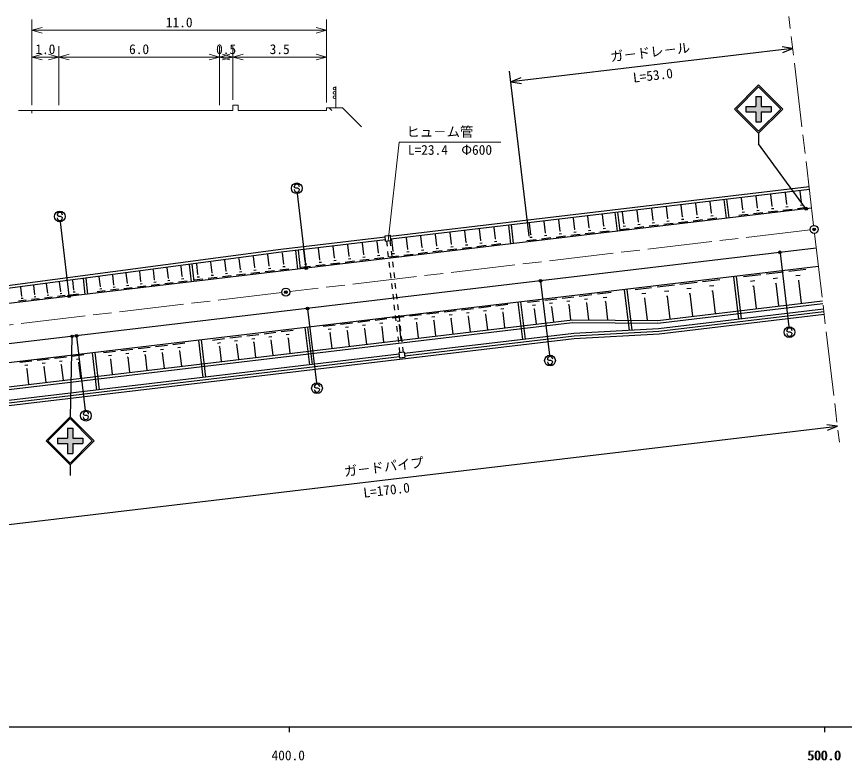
# Model space of a CAD drawing. Units: millimetres, scale not verified, with parts at other scales. Extents: x 0 to 700000, y -47500 to 447500.
# Drawn here: x 417122 to 571692, y 198715 to 337552 of the extents above; entities that cross this region are included whole.
import ezdxf
from ezdxf.enums import TextEntityAlignment as Align

# ---------------------------------------------------------------- set-up
doc = ezdxf.new("R2010")
doc.units = ezdxf.units.MM
doc.header["$LTSCALE"] = 1000
doc.header["$PDMODE"] = 32
doc.header["$PDSIZE"] = 500
doc.linetypes.add('CHAIN', pattern=[18.5, 12, -1.5, 3.5, -1.5])
doc.layers.add('M-OTRS', color=6, linetype='Continuous')
for name, color, linetype, lineweight in [('M-STR-HTXT', 7, 'Continuous', 13), ('M-STR-STRC', 7, 'Continuous', 25), ('M-TTL-BAND', 7, 'Continuous', 25), ('S-TTL', 7, 'Continuous', 25)]:
    doc.layers.add(name, color=color, linetype=linetype, lineweight=lineweight)
doc.styles.add('@ＭＳ ゴシック', font='')
doc.styles.add('ＭＳ ゴシック', font='')
doc.styles.get('@ＭＳ ゴシック').set_extended_font_data('@MS Gothic')
doc.styles.get('ＭＳ ゴシック').set_extended_font_data('MS Gothic')

msp = doc.modelspace()

# ---------------------------------------------------------------- hatches: boundary and pattern name
at = {"layer": 'M-STR-STRC'}
for points in [[(553312, 320788), (555173, 320788), (555173, 322648), (556173, 322647), (556173, 320788), (558032, 320788), (558032, 319788), (556173, 319788), (556172, 317927), (555172, 317928), (555173, 319788), (553312, 319788)], [(424760, 258866), (426620, 258866), (426621, 260726), (427621, 260726), (427620, 258866), (429480, 258866), (429480, 257866), (427620, 257866), (427619, 256006), (426619, 256006), (426620, 257866), (424760, 257866)]]:
    msp.add_hatch(color=256, dxfattribs=at).paths.add_polyline_path(points)

# ---------------------------------------------------------------- linework, layer by layer
at = {"layer": 'M-OTRS'}
msp.add_point((566030, 297831), dxfattribs=at)
at = {"layer": 'M-STR-HTXT'}
for p, q in [((420000, 321000), (420000, 337000)), ((475000, 321500), (475000, 337000)), ((421932, 335518), (420000, 335000)), ((475000, 335000), (473068, 335518)), ((420000, 335000), (475000, 335000)), ((420000, 335000), (421932, 334482)), ((473068, 334482), (475000, 335000)), ((425000, 321000), (425000, 332000)), ((455000, 321000), (455000, 332000)), ((457500, 322000), (457500, 332000)), ((421932, 330518), (420000, 330000)), ((420000, 330000), (425000, 330000)), ((420000, 330000), (421932, 329482)), ((425000, 330000), (423068, 330518)), ((423068, 329482), (425000, 330000)), ((426932, 330518), (425000, 330000)), ((425000, 330000), (455000, 330000)), ((425000, 330000), (426932, 329482)), ((455000, 330000), (453068, 330518)), ((453068, 329482), (455000, 330000)), ((456932, 330518), (455000, 330000)), ((455000, 330000), (457500, 330000)), ((455000, 330000), (456932, 329482)), ((457500, 330000), (455568, 330518)), ((455568, 329482), (457500, 330000)), ((459432, 330518), (457500, 330000)), ((457500, 330000), (475000, 330000)), ((457500, 330000), (459432, 329482)), ((475000, 330000), (473068, 330518)), ((473068, 329482), (475000, 330000)), ((476750, 324500), (476750, 320500)), ((420000, 320000), (417500, 320000)), ((420000, 320000), (420000, 319500)), ((420000, 320000), (425000, 320000)), ((425000, 320000), (455000, 320000)), ((455000, 320000), (457500, 320000)), ((457500, 321000), (457500, 320000)), ((457500, 321000), (458500, 321000)), ((458500, 321000), (458500, 320000)), ((458500, 320000), (475000, 320000)), ((475000, 320000), (475000, 320500)), ((475000, 320500), (475500, 320500)), ((475500, 320500), (476000, 320000)), ((475500, 320500), (478000, 320500)), ((478000, 320500), (481536, 316964)), ((488540, 314087), (486532, 295696)), ((488540, 314087), (507540, 314087))]:
    msp.add_line(p, q, dxfattribs=at)
for centre in [(476500, 324100), (476500, 323300), (476500, 322500)]:
    msp.add_circle(centre, 250, dxfattribs=at)
at = {"layer": 'M-STR-STRC'}
for p, q in [((562023, 331594), (509392, 325347)), ((562023, 331594), (560043, 331880)), ((560165, 330852), (562023, 331594)), ((512810, 296549), (509156, 327333)), ((511249, 326089), (509392, 325347)), ((509392, 325347), (511371, 325061)), ((551172, 320287), (555672, 324787)), ((560172, 320287), (555672, 324787)), ((551525, 320288), (555672, 324434)), ((559819, 320287), (555674, 324432)), ((555173, 322648), (556173, 322647)), ((555173, 322648), (555173, 320788)), ((556173, 322647), (556173, 320788)), ((551172, 320287), (555672, 315787)), ((551525, 320288), (555672, 316141)), ((553312, 320788), (553312, 319788)), ((553312, 320788), (555173, 320788)), ((555672, 315787), (560172, 320287)), ((555672, 316141), (559819, 320287)), ((556173, 320788), (558032, 320788)), ((558032, 320788), (558032, 319788)), ((553312, 319788), (555173, 319788)), ((555173, 319788), (555172, 317928)), ((556173, 319788), (556172, 317927)), ((556173, 319788), (558032, 319788)), ((555172, 317928), (556172, 317927)), ((555672, 315787), (555672, 313787)), ((564440, 301802), (555672, 313787)), ((469044, 305641), (468945, 305759)), ((469289, 305501), (469044, 305641)), ((469590, 305499), (469289, 305501)), ((471190, 290754), (469557, 304507)), ((469835, 305387), (469590, 305499)), ((469941, 305251), (469835, 305387)), ((424800, 300389), (424701, 300507)), ((425045, 300250), (424800, 300389)), ((425346, 300248), (425045, 300250)), ((425591, 300136), (425346, 300248)), ((425697, 300000), (425591, 300136)), ((426946, 285502), (425313, 299256)), ((559668, 293400), (561300, 279647)), ((514969, 288095), (516601, 274341)), ((471464, 282931), (473097, 269178)), ((561022, 278794), (560923, 278912)), ((561267, 278655), (561022, 278794)), ((561568, 278652), (561267, 278655)), ((561813, 278541), (561568, 278652)), ((561919, 278404), (561813, 278541)), ((427471, 277712), (427120, 262866)), ((428324, 277811), (429956, 264058)), ((516324, 273489), (516224, 273607)), ((516569, 273350), (516324, 273489)), ((516869, 273347), (516569, 273350)), ((517115, 273235), (516869, 273347)), ((517220, 273099), (517115, 273235)), ((472819, 268325), (472720, 268443)), ((473064, 268186), (472819, 268325)), ((473365, 268184), (473064, 268186)), ((473610, 268072), (473365, 268184)), ((473716, 267936), (473610, 268072)), ((422619, 258366), (427119, 262866)), ((431620, 258366), (427120, 262866)), ((429679, 263205), (429579, 263323)), ((429924, 263066), (429679, 263205)), ((430224, 263064), (429924, 263066)), ((430470, 262952), (430224, 263064)), ((430575, 262815), (430470, 262952)), ((422973, 258366), (427119, 262512)), ((431266, 258366), (427121, 262510)), ((570391, 261089), (568411, 261375)), ((401576, 241052), (570391, 261089)), ((426621, 260726), (426620, 258866)), ((426621, 260726), (427621, 260726)), ((427621, 260726), (427620, 258866)), ((568533, 260347), (570391, 261089)), ((422620, 258366), (427119, 253866)), ((422973, 258366), (427119, 254219)), ((424760, 258866), (424760, 257866)), ((424760, 258866), (426620, 258866)), ((427119, 254219), (431266, 258366)), ((427120, 253866), (431620, 258366)), ((427620, 258866), (429480, 258866)), ((429480, 258866), (429480, 257866)), ((424760, 257866), (426620, 257866)), ((426620, 257866), (426619, 256006)), ((427620, 257866), (427619, 256006)), ((427620, 257866), (429480, 257866)), ((426619, 256006), (427619, 256006)), ((427120, 253866), (427120, 251866))]:
    msp.add_line(p, q, dxfattribs=at)
for centre, radius in [((469439, 305500), 1000), ((564528, 301681), 150), ((564528, 301681), 120), ((564528, 301681), 90), ((564528, 301681), 60), ((564528, 301681), 30), ((425195, 300249), 1000), ((559650, 293549), 150), ((559650, 293549), 120), ((559650, 293549), 90), ((559650, 293549), 60), ((559650, 293549), 30), ((471207, 290605), 150), ((471207, 290605), 120), ((471207, 290605), 90), ((471207, 290605), 60), ((471207, 290605), 30), ((514951, 288244), 150), ((514951, 288244), 120), ((514951, 288244), 90), ((514951, 288244), 60), ((514951, 288244), 30), ((426963, 285353), 150), ((426963, 285353), 120), ((426963, 285353), 90), ((426963, 285353), 60), ((426963, 285353), 30), ((471447, 283080), 150), ((471447, 283080), 120), ((471447, 283080), 90), ((471447, 283080), 60), ((471447, 283080), 30), ((561418, 278654), 1000), ((427475, 277861), 150), ((427475, 277861), 120), ((427475, 277861), 90), ((427475, 277861), 60), ((427475, 277861), 30), ((428306, 277960), 150), ((428306, 277960), 120), ((428306, 277960), 90), ((428306, 277960), 60), ((428306, 277960), 30), ((516719, 273348), 1000), ((473215, 268185), 1000), ((430074, 263065), 1000)]:
    msp.add_circle(centre, radius, dxfattribs=at)
for centre, start, end in [((469445, 305755), 359.55488, 179.55488), ((469441, 305255), 179.55488, 359.55488), ((425197, 300004), 179.55488, 359.55488), ((425201, 300503), 359.55488, 179.55488), ((561419, 278408), 179.55488, 359.55488), ((561423, 278908), 359.55488, 179.55488), ((516724, 273603), 359.55488, 179.55488), ((516721, 273103), 179.55488, 359.55488), ((473216, 267940), 179.55488, 359.55488), ((473220, 268440), 359.55488, 179.55488), ((430075, 262819), 179.55488, 359.55488), ((430079, 263319), 359.55488, 179.55488)]:
    msp.add_arc(centre, 500, start, end, dxfattribs=at)
for p in [(564528, 301681), (559650, 293549), (471207, 290605), (514951, 288244), (426963, 285353), (471447, 283080), (427475, 277861), (428306, 277960)]:
    msp.add_point(p, dxfattribs=at)
at = {"layer": 'M-TTL-BAND', "color": 2, "linetype": 'CHAIN', "lineweight": 13}
for p, q in [((565941, 298576), (561315, 337552)), ((565285, 297742), (468141, 286213)), ((566118, 297086), (570744, 258110)), ((466651, 286036), (368838, 274427))]:
    msp.add_line(p, q, dxfattribs=at)
at = {"layer": 'M-TTL-BAND'}
for p, q in [((40000, 205000), (579000, 205000)), ((468000, 205000), (468000, 204000)), ((568000, 205000), (568000, 204000))]:
    msp.add_line(p, q, dxfattribs=at)
at = {"layer": 'S-TTL'}
for p, q in [((565087, 305775), (486940, 296500)), ((565146, 305279), (486999, 296003)), ((560935, 302513), (560681, 304648)), ((563665, 302837), (563412, 304972)), ((546900, 300847), (546647, 302982)), ((549654, 299915), (549242, 303391)), ((550151, 299974), (549738, 303450)), ((552742, 301541), (552489, 303676)), ((555473, 301865), (555220, 304000)), ((558204, 302189), (557950, 304324)), ((565558, 301803), (367845, 278337)), ((535977, 299551), (535723, 301686)), ((538708, 299875), (538454, 302010)), ((541439, 300199), (541185, 302334)), ((544169, 300523), (543916, 302658)), ((552796, 301547), (552688, 301534)), ((555527, 301871), (555419, 301858)), ((558483, 301693), (558048, 301642)), ((558258, 302195), (558149, 302182)), ((561927, 301573), (560189, 301367)), ((561214, 302017), (560779, 301966)), ((560989, 302519), (560880, 302507)), ((564658, 301898), (562920, 301691)), ((563945, 302342), (563510, 302290)), ((563720, 302844), (563611, 302831)), ((521330, 297812), (521076, 299947)), ((524060, 298136), (523807, 300271)), ((526791, 298461), (526538, 300596)), ((529297, 297499), (528885, 300975)), ((529794, 297558), (529381, 301034)), ((530515, 298903), (530262, 301038)), ((533246, 299227), (532993, 301362)), ((538762, 299881), (538653, 299868)), ((541493, 300205), (541384, 300193)), ((544448, 300028), (544014, 299976)), ((544224, 300530), (544115, 300517)), ((547893, 299908), (546155, 299701)), ((547179, 300352), (546745, 300300)), ((546954, 300854), (546846, 300841)), ((553735, 300601), (551997, 300395)), ((553021, 301045), (552587, 300994)), ((556466, 300925), (554728, 300719)), ((555752, 301369), (555318, 301318)), ((559196, 301249), (557459, 301043)), ((509436, 295142), (509024, 298618)), ((509933, 295201), (509520, 298677)), ((513137, 296840), (512884, 298975)), ((515868, 297164), (515615, 299299)), ((518599, 297488), (518345, 299623)), ((526846, 298467), (526737, 298454)), ((530794, 298407), (530360, 298355)), ((530569, 298909), (530461, 298896)), ((533525, 298731), (533091, 298680)), ((533300, 299233), (533192, 299220)), ((536970, 298611), (535232, 298405)), ((536256, 299055), (535822, 299004)), ((536031, 299557), (535923, 299544)), ((539700, 298935), (537963, 298729)), ((538987, 299379), (538552, 299328)), ((542431, 299259), (540693, 299053)), ((541718, 299703), (541283, 299652)), ((545162, 299584), (543424, 299377)), ((495611, 294760), (495357, 296895)), ((498342, 295084), (498088, 297219)), ((501072, 295408), (500819, 297543)), ((503803, 295732), (503550, 297867)), ((506534, 296056), (506281, 298191)), ((513191, 296846), (513083, 296834)), ((515922, 297171), (515814, 297158)), ((518878, 296993), (518443, 296941)), ((518653, 297495), (518545, 297482)), ((522322, 296873), (520585, 296667)), ((521609, 297317), (521174, 297265)), ((521384, 297819), (521275, 297806)), ((525053, 297197), (523315, 296991)), ((524340, 297641), (523905, 297589)), ((524115, 298143), (524006, 298130)), ((527784, 297521), (526046, 297315)), ((527070, 297965), (526636, 297913)), ((531508, 297963), (529770, 297757)), ((534239, 298287), (532501, 298081)), ((485947, 296382), (466453, 294068)), ((486006, 295886), (466516, 293572)), ((481957, 293139), (481703, 295274)), ((484687, 293463), (484434, 295598)), ((485918, 296630), (486911, 296748)), ((486035, 295637), (485918, 296630)), ((486035, 295637), (487028, 295755)), ((486352, 294668), (486234, 295661)), ((486830, 295732), (486948, 294739)), ((487028, 295755), (486911, 296748)), ((487418, 293787), (487165, 295922)), ((490149, 294112), (489896, 296247)), ((492880, 294436), (492627, 296571)), ((501127, 295415), (501018, 295402)), ((504082, 295237), (503648, 295185)), ((503858, 295739), (503749, 295726)), ((506813, 295561), (506379, 295509)), ((506588, 296063), (506480, 296050)), ((514130, 295900), (512392, 295694)), ((513416, 296344), (512982, 296293)), ((516861, 296225), (515123, 296018)), ((516147, 296669), (515713, 296617)), ((519591, 296549), (517854, 296342)), ((566442, 294355), (368733, 270889)), ((466453, 294068), (385665, 283348)), ((469667, 290422), (469254, 293897)), ((470163, 290481), (469751, 293956)), ((471033, 291843), (470780, 293978)), ((473764, 292167), (473511, 294302)), ((476495, 292491), (476242, 294626)), ((479226, 292815), (478972, 294950)), ((487066, 293746), (487183, 292753)), ((487473, 293794), (487364, 293781)), ((490203, 294118), (490095, 294105)), ((493159, 293940), (492725, 293889)), ((492934, 294442), (492826, 294429)), ((496603, 293820), (494866, 293614)), ((495890, 294264), (495455, 294213)), ((495665, 294766), (495556, 294753)), ((499334, 294144), (497596, 293938)), ((498621, 294588), (498186, 294537)), ((498396, 295090), (498287, 295077)), ((502065, 294469), (500327, 294262)), ((501352, 294912), (500917, 294861)), ((504796, 294793), (503058, 294586)), ((507527, 295117), (505789, 294910)), ((466516, 293572), (385731, 282852)), ((458925, 290371), (458683, 292415)), ((461600, 290698), (461355, 292764)), ((464291, 291027), (464043, 293115)), ((466998, 291358), (466747, 293469)), ((473818, 292173), (473710, 292160)), ((476549, 292497), (476441, 292485)), ((479505, 292320), (479070, 292268)), ((479280, 292822), (479171, 292809)), ((482949, 292200), (481211, 291993)), ((482236, 292644), (481801, 292592)), ((482011, 293146), (481902, 293133)), ((485680, 292524), (483942, 292318)), ((484967, 292968), (484532, 292916)), ((484742, 293470), (484633, 293457)), ((486588, 292682), (486470, 293675)), ((488411, 292848), (486673, 292642)), ((487697, 293292), (487263, 293240)), ((491142, 293172), (489404, 292966)), ((490428, 293616), (489994, 293564)), ((493873, 293496), (492135, 293290)), ((566855, 290880), (369147, 267414)), ((445481, 288724), (445252, 290650)), ((448072, 289042), (447840, 290993)), ((449806, 288065), (449422, 291304)), ((450303, 288124), (449917, 291370)), ((450995, 289401), (450760, 291379)), ((453623, 289722), (453386, 291722)), ((456266, 290045), (456026, 292067)), ((461653, 290704), (461547, 290691)), ((464345, 291033), (464238, 291020)), ((467275, 290865), (466843, 290814)), ((467052, 291364), (466944, 291351)), ((472026, 290903), (470288, 290697)), ((471312, 291347), (470878, 291296)), ((471088, 291849), (470979, 291836)), ((474757, 291227), (473019, 291021)), ((474043, 291671), (473609, 291620)), ((477488, 291551), (475750, 291345)), ((476774, 291995), (476340, 291944)), ((480218, 291876), (478481, 291669)), ((486823, 290696), (486705, 291689)), ((487301, 291760), (487419, 290767)), ((435291, 287472), (435074, 289299)), ((437812, 287781), (437593, 289633)), ((440351, 288093), (440128, 289970)), ((442907, 288408), (442681, 290309)), ((448122, 289048), (448022, 289036)), ((451046, 289407), (450944, 289395)), ((453888, 289252), (453476, 289203)), ((453675, 289728), (453572, 289716)), ((457217, 289146), (455553, 288948)), ((456534, 289571), (456118, 289521)), ((456318, 290052), (456214, 290039)), ((459885, 289462), (458205, 289263)), ((459195, 289891), (458775, 289842)), ((458978, 290377), (458873, 290364)), ((462569, 289781), (460873, 289579)), ((461873, 290214), (461449, 290164)), ((465269, 290101), (463557, 289898)), ((464566, 290539), (464138, 290488)), ((467985, 290424), (466257, 290218)), ((487059, 288710), (486941, 289703)), ((487537, 289773), (487655, 288780)), ((551447, 289051), (552390, 281107)), ((552844, 289015), (556071, 289398)), ((557064, 289516), (560292, 289899)), ((561285, 290017), (564512, 290400)), ((562610, 289193), (563417, 289288)), ((422936, 285953), (422733, 287662)), ((425371, 286252), (425166, 287984)), ((427823, 286554), (427615, 288309)), ((429946, 285707), (429594, 288673)), ((430442, 285766), (430089, 288739)), ((432788, 287164), (432574, 288967)), ((437861, 287787), (437764, 287776)), ((440601, 287648), (440211, 287602)), ((440400, 288099), (440302, 288088)), ((443808, 287554), (442230, 287367)), ((443160, 287957), (442766, 287911)), ((442956, 288413), (442857, 288402)), ((446392, 287861), (444796, 287671)), ((445737, 288269), (445338, 288221)), ((445530, 288730), (445431, 288718)), ((448994, 288170), (447380, 287978)), ((448331, 288582), (447928, 288534)), ((451928, 288518), (450295, 288324)), ((451258, 288935), (450849, 288887)), ((454565, 288831), (452916, 288635)), ((487295, 286724), (487177, 287717)), ((487773, 287787), (487891, 286794)), ((540967, 287606), (544195, 287989)), ((545188, 288107), (548415, 288490)), ((550951, 288992), (551894, 281048)), ((554169, 288191), (554976, 288287)), ((558390, 288692), (559196, 288787)), ((558807, 287759), (559009, 287783)), ((558908, 287771), (559409, 283551)), ((563027, 288260), (563229, 288284)), ((563128, 288272), (563629, 284052)), ((418115, 285361), (417918, 287023)), ((420517, 285656), (420317, 287341)), ((422981, 285958), (422891, 285948)), ((425417, 286258), (425326, 286247)), ((428060, 286133), (427692, 286090)), ((427870, 286559), (427777, 286548)), ((433649, 286348), (432141, 286169)), ((433030, 286734), (432653, 286689)), ((432835, 287170), (432741, 287158)), ((436163, 286647), (434637, 286466)), ((435536, 287037), (435155, 286991)), ((435339, 287477), (435244, 287466)), ((438694, 286947), (437151, 286764)), ((438060, 287341), (437674, 287296)), ((441242, 287250), (439682, 287064)), ((525606, 285783), (528169, 286087)), ((530594, 286576), (531495, 278977)), ((531090, 286635), (531996, 279004)), ((532650, 286619), (535659, 286976)), ((536747, 287105), (539974, 287488)), ((538072, 286280), (538879, 286376)), ((542293, 286781), (543099, 286877)), ((546513, 287282), (547320, 287378)), ((546931, 286350), (547132, 286374)), ((547031, 286362), (547532, 282141)), ((554587, 287259), (554788, 287282)), ((554688, 287270), (555188, 283050)), ((418918, 284600), (417512, 284433)), ((418341, 284959), (417989, 284918)), ((418159, 285366), (418071, 285355)), ((421330, 284886), (419907, 284717)), ((420746, 285250), (420390, 285208)), ((420561, 285661), (420472, 285651)), ((423758, 285174), (422318, 285003)), ((423167, 285542), (422807, 285500)), ((426203, 285465), (424746, 285292)), ((425605, 285837), (425241, 285794)), ((428666, 285757), (427191, 285582)), ((487530, 284738), (487413, 285731)), ((488008, 285801), (488126, 284808)), ((512509, 284228), (514743, 284493)), ((515736, 284611), (517971, 284876)), ((518964, 284994), (521198, 285259)), ((519881, 284423), (520440, 284490)), ((522191, 285377), (524539, 285656)), ((523155, 284777), (523742, 284847)), ((526659, 285128), (527299, 285204)), ((533886, 285850), (534638, 285939)), ((534275, 284981), (534463, 285003)), ((534369, 284992), (534856, 280888)), ((567621, 284425), (536854, 280773)), ((538490, 285348), (538691, 285372)), ((538591, 285360), (539092, 281140)), ((542710, 285849), (542912, 285873)), ((542811, 285861), (543312, 281640)), ((487766, 282752), (487648, 283745)), ((488244, 283815), (488362, 282822)), ((502416, 283030), (500181, 282765)), ((505643, 283413), (503409, 283148)), ((508870, 283796), (506636, 283531)), ((508112, 283026), (507553, 282960)), ((510733, 284219), (511558, 277267)), ((511229, 284278), (512055, 277326)), ((513426, 283657), (513985, 283723)), ((513715, 283012), (513855, 283028)), ((513785, 283020), (514121, 280190)), ((516654, 284040), (517212, 284107)), ((516943, 283395), (517082, 283411)), ((517012, 283403), (517348, 280573)), ((520170, 283778), (520310, 283794)), ((520240, 283786), (520576, 280956)), ((523459, 284099), (523605, 284117)), ((523532, 284108), (523904, 280971)), ((526990, 284387), (527150, 284406)), ((527070, 284397), (527480, 280943)), ((567680, 283928), (536882, 280273)), ((567798, 282935), (537000, 279280)), ((489506, 281498), (487272, 281233)), ((488002, 280765), (487884, 281759)), ((488480, 281829), (488598, 280836)), ((492734, 281881), (490499, 281616)), ((495961, 282264), (493727, 281999)), ((495203, 281494), (494644, 281428)), ((499188, 282647), (496954, 282382)), ((498430, 281877), (497871, 281811)), ((501657, 282260), (501099, 282194)), ((501527, 281565), (501388, 281549)), ((501458, 281557), (501794, 278727)), ((504885, 282643), (504326, 282577)), ((504755, 281948), (504615, 281932)), ((504685, 281940), (505021, 279110)), ((507982, 282331), (507843, 282315)), ((507912, 282323), (508248, 279493)), ((567857, 282439), (537043, 278782)), ((567916, 281942), (537086, 278283)), ((520902, 280894), (401209, 266688)), ((520929, 280394), (401605, 266231)), ((476597, 279966), (474363, 279701)), ((479824, 280349), (477590, 280084)), ((483052, 280732), (480817, 280467)), ((482293, 279962), (481735, 279896)), ((486279, 281115), (484045, 280850)), ((485521, 280345), (484962, 280279)), ((488748, 280728), (488189, 280662)), ((488618, 280033), (488478, 280016)), ((488548, 280025), (488884, 277195)), ((488716, 279843), (488833, 278850)), ((491975, 281111), (491417, 281045)), ((491845, 280416), (491706, 280399)), ((491776, 280408), (492112, 277578)), ((495073, 280799), (494933, 280783)), ((495003, 280791), (495339, 277961)), ((498300, 281182), (498160, 281166)), ((498230, 281174), (498566, 278344)), ((536854, 280773), (520902, 280894)), ((536882, 280273), (520929, 280394)), ((460124, 277967), (462336, 278238)), ((463330, 278360), (465548, 278632)), ((466543, 278754), (468768, 279027)), ((467459, 278190), (468015, 278258)), ((470963, 279498), (471788, 272547)), ((471460, 279557), (472285, 272606)), ((475839, 279196), (475280, 279130)), ((475709, 278501), (475569, 278484)), ((475639, 278493), (475975, 275662)), ((479066, 279579), (478507, 279513)), ((478936, 278884), (478796, 278867)), ((478866, 278876), (479202, 276045)), ((482163, 279267), (482024, 279250)), ((482094, 279259), (482429, 276428)), ((485391, 279650), (485251, 279633)), ((485321, 279642), (485657, 276812)), ((488238, 278779), (488120, 279772)), ((521165, 278408), (489533, 274653)), ((537000, 279280), (521165, 278408)), ((537043, 278782), (521208, 277909)), ((537086, 278283), (521252, 277411)), ((521252, 277411), (402254, 263287)), ((451103, 277141), (451928, 270190)), ((451599, 277200), (452424, 270249)), ((453730, 277182), (455929, 277452)), ((454636, 276623), (455186, 276691)), ((456924, 277574), (459129, 277845)), ((457832, 277014), (458384, 277081)), ((461035, 277405), (461588, 277473)), ((461324, 276767), (461462, 276784)), ((461393, 276775), (461737, 273973)), ((464244, 277797), (464798, 277865)), ((464533, 277157), (464672, 277174)), ((464603, 277165), (464948, 274354)), ((467750, 277548), (467889, 277565)), ((467819, 277556), (468165, 274736)), ((488473, 276793), (488355, 277786)), ((488951, 277857), (489069, 276864)), ((521208, 277909), (489592, 274157)), ((436603, 275219), (438838, 275484)), ((439831, 275602), (442065, 275867)), ((443058, 275985), (445292, 276250)), ((443975, 275414), (444534, 275480)), ((446285, 276368), (448520, 276633)), ((447203, 275797), (447761, 275864)), ((447492, 275152), (447631, 275168)), ((447562, 275160), (447897, 272330)), ((454923, 275989), (455061, 276006)), ((454992, 275998), (455334, 273213)), ((458120, 276378), (458258, 276395)), ((458189, 276386), (458532, 273592)), ((488709, 274807), (488591, 275800)), ((489187, 275871), (489305, 274878)), ((488599, 274039), (402454, 263815)), ((488540, 274535), (402655, 264342)), ((423197, 273628), (420963, 273363)), ((426425, 274011), (424190, 273746)), ((429652, 274394), (427418, 274129)), ((428894, 273624), (428335, 273558)), ((431242, 274784), (432067, 267833)), ((431739, 274843), (432564, 267892)), ((433376, 274836), (435610, 275101)), ((434293, 274265), (434852, 274331)), ((434582, 273620), (434722, 273636)), ((434652, 273628), (434988, 270798)), ((437521, 274648), (438079, 274714)), ((437810, 274003), (437949, 274019)), ((437880, 274011), (438215, 271181)), ((440748, 275031), (441307, 275097)), ((441037, 274386), (441177, 274402)), ((441107, 274394), (441443, 271564)), ((444264, 274769), (444404, 274785)), ((444334, 274777), (444670, 271947)), ((489503, 274902), (488510, 274784)), ((488510, 274784), (488628, 273791)), ((489621, 273909), (488628, 273791)), ((489503, 274902), (489621, 273909)), ((419970, 273245), (417736, 272980)), ((419212, 272475), (418653, 272409)), ((422439, 272858), (421880, 272792)), ((422309, 272163), (422169, 272146)), ((422239, 272155), (422575, 269324)), ((425666, 273241), (425108, 273175)), ((425536, 272546), (425397, 272529)), ((425467, 272538), (425803, 269708)), ((428764, 272929), (428624, 272912)), ((428694, 272921), (429030, 270091)), ((419082, 271780), (418942, 271763)), ((419012, 271772), (419348, 268941))]:
    msp.add_line(p, q, dxfattribs=at)
at = {"layer": 'S-TTL', "color": 3}
for centre in [(566030, 297831), (467396, 286124)]:
    msp.add_circle(centre, 750, dxfattribs=at)
for p in [(566030, 297831), (467396, 286124)]:
    msp.add_point(p, dxfattribs=at)

# ---------------------------------------------------------------- texts
at = {"layer": 'M-STR-HTXT', "style": 'ＭＳ ゴシック'}
for s, p in [('11.0', (445000, 335000)), ('1.0', (420625, 330000)), ('6.0', (438125, 330000)), ('0.5', (454375, 330000)), ('3.5', (464375, 330000)), ('ヒュ－ム管', (489915, 314587))]:
    msp.add_text(s, height=1833, dxfattribs=at).set_placement(p, align=Align.BOTTOM_LEFT)
msp.add_text('L=23.4\u3000Φ600', height=1833, dxfattribs=at).set_placement((498040, 313587), align=Align.TOP_CENTER)
at = {"layer": 'M-STR-STRC', "style": 'ＭＳ ゴシック'}
for s, p in [('ガ－ドレ－ル', (535589, 329464)), ('ガ－ドパイプ', (485865, 252064))]:
    msp.add_text(s, height=1833, rotation=6.769, dxfattribs=at).set_placement(p, align=Align.BOTTOM_CENTER)
at = {"layer": 'M-STR-STRC', "style": '@ＭＳ ゴシック'}
for s, p in [('L=53.0', (535825, 327478)), ('L=170.0', (486101, 250078))]:
    msp.add_text(s, height=1833, rotation=6.769, dxfattribs=at).set_placement(p, align=Align.TOP_CENTER)
at = {"layer": 'M-TTL-BAND', "style": 'ＭＳ ゴシック'}
for s, p in [('400.0', (467844, 198195)), ('500.0', (567844, 198195)), ('500.0', (568000, 198195))]:
    msp.add_text(s, height=1833, dxfattribs=at).set_placement(p, align=Align.BOTTOM_CENTER)

doc.saveas('drawing.dxf')
